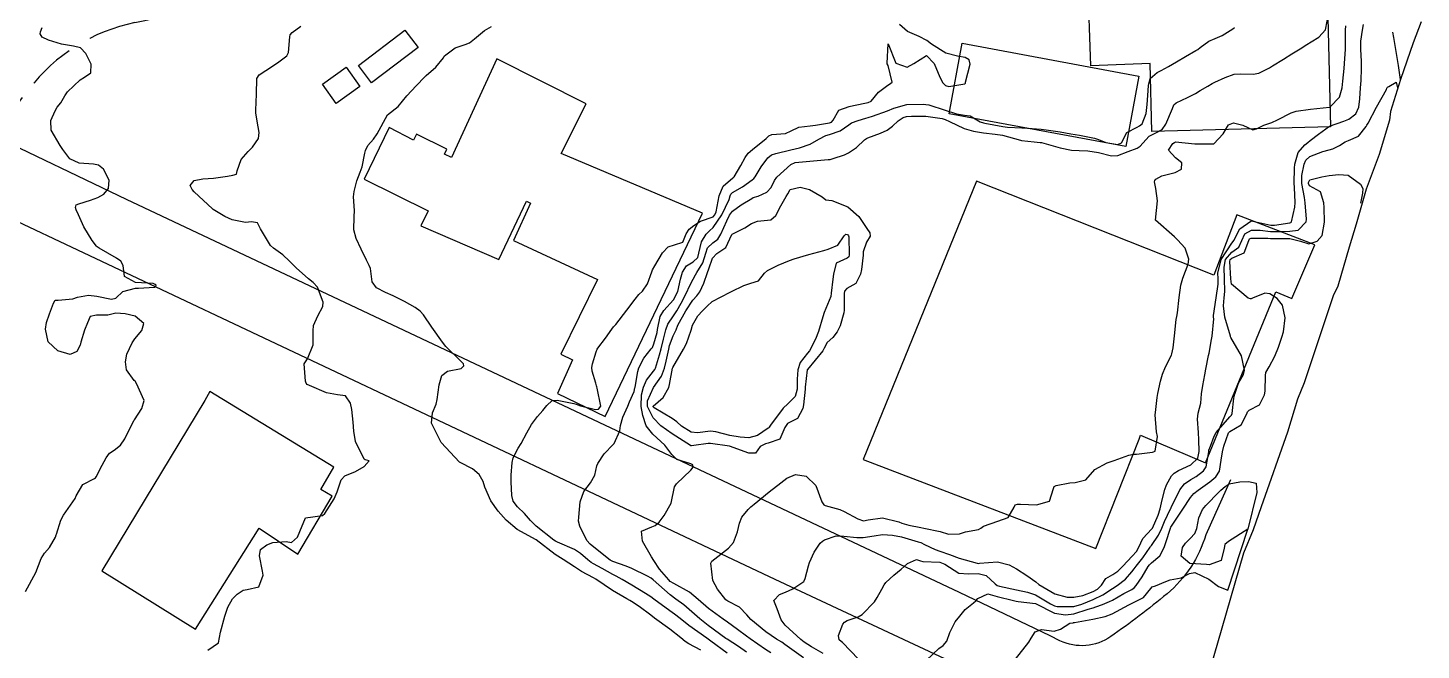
# Model space of a CAD drawing. Header units: metres. Extents: x 298520 to 308411, y 7433745 to 7450750.
# Drawn here: x 300937 to 301081.9, y 7447036.2 to 7447100.9 of the extents above; entities that cross this region are included whole.
import ezdxf

# ---------------------------------------------------------------- set-up
doc = ezdxf.new("R2010")
doc.units = ezdxf.units.M
doc.header["$LTSCALE"] = 10
doc.linetypes.add('DASHED', pattern=[0.75, 0.5, -0.25])
for name, color, linetype in [('Area', 45, 'Continuous'), ('Curvas de Nivel 1m', 11, 'Continuous'), ('Curvas de Nivel 5m', 15, 'Continuous'), ('Edificações', 30, 'Continuous'), ('Vias Primárias', 230, 'Continuous'), ('Vias Secundárias', 230, 'DASHED')]:
    doc.layers.add(name, color=color, linetype=linetype)

msp = doc.modelspace()

# ---------------------------------------------------------------- linework, layer by layer
at = {"layer": 'Area'}
msp.add_polyline3d([(301081.91, 7447101.52, 678.26), (301081.07, 7447099.33, 678.85), (301079.78, 7447095.52, 678.28), (301078.73, 7447092.22, 686.55), (301078.63, 7447091.32, 684.07), (301077.56, 7447087.72, 688.32), (301076.19, 7447084.12, 688.13), (301075.16, 7447080.49, 680.2), (301074.43, 7447078.12, 681.3), (301073.25, 7447074.05, 682.84), (301072.75, 7447073.05, 682.78), (301069.75, 7447063.99, 680.22), (301069.05, 7447062.3, 680.23), (301068.02, 7447058.89, 680.37), (301065.29, 7447051.11, 681.41), (301064.44, 7447048.73, 681.95), (301063.45, 7447046.29, 682.32), (301060.74, 7447036.94, 681.84), (301059.34, 7447032.17, 682.4)], dxfattribs=at)
at = {"layer": 'Curvas de Nivel 1m', "flags": 128}
for points, elevation in [([(301014.28, 7447035.93), (301013.73, 7447036.3), (301012.11, 7447037.41), (301011.75, 7447037.68), (301010.81, 7447038.37), (301009.77, 7447039.13), (301009.32, 7447039.44), (301007.78, 7447040.54), (301006.73, 7447041.47), (301005.8, 7447042.24), (301004.19, 7447043.13), (301003.82, 7447043.35), (301003.65, 7447043.51), (301002.7, 7447044.65), (301002.09, 7447045.53), (301001.85, 7447045.92), (301000.93, 7447047.54), (301000.83, 7447048.59), (301001.89, 7447049.05), (301002.23, 7447049.18), (301002.66, 7447049.52), (301003.19, 7447050.22), (301003.91, 7447051.51), (301004.26, 7447053.18), (301004.45, 7447053.5), (301005.96, 7447054.93), (301006.21, 7447055.23), (301006.16, 7447055.48), (301005.96, 7447055.57), (301004.5, 7447056.04), (301003.97, 7447056.54), (301003.24, 7447057.52), (301002, 7447058.65), (301001.31, 7447059.54), (301000.96, 7447060.6), (301000.78, 7447061.54), (301000.82, 7447062.77), (301001.04, 7447063.54), (301001.34, 7447064.27), (301002.08, 7447065.21), (301002.22, 7447065.39), (301002.28, 7447065.53), (301002.7, 7447066.92), (301002.85, 7447067.52), (301003.11, 7447068.53), (301003.36, 7447069.52), (301003.57, 7447070.09), (301004.15, 7447070.97), (301004.5, 7447071.5), (301004.96, 7447072.29), (301005.56, 7447073.49), (301005.74, 7447073.92), (301006.19, 7447074.79), (301006.44, 7447075.24), (301006.59, 7447075.48), (301007.2, 7447076.49), (301007.51, 7447077.47), (301007.68, 7447078.02), (301008.24, 7447078.57), (301008.76, 7447078.94), (301009.06, 7447079.45), (301009.68, 7447080.85), (301009.99, 7447081.43), (301010.28, 7447081.84), (301011.18, 7447082.52), (301012.29, 7447083.17), (301012.45, 7447083.25), (301012.96, 7447083.4), (301013.87, 7447083.82), (301014.31, 7447084.31), (301014.67, 7447085.04), (301014.9, 7447085.38), (301016.34, 7447086.68), (301016.81, 7447086.89), (301018.34, 7447087.03), (301020.25, 7447087.22), (301020.34, 7447087.21), (301020.43, 7447087.22), (301020.74, 7447087.31), (301021.93, 7447087.71), (301022.35, 7447087.9), (301023.17, 7447088.47), (301024, 7447089.27), (301024.22, 7447089.41), (301024.37, 7447089.46), (301025.69, 7447089.94), (301026.38, 7447090.27), (301026.94, 7447090.68), (301027.51, 7447091.23), (301028.05, 7447091.57), (301028.4, 7447091.67), (301028.91, 7447091.72), (301030.4, 7447091.73), (301032.09, 7447091.48), (301032.4, 7447091.38), (301032.86, 7447091.17), (301034.38, 7447090.45), (301035.35, 7447090.17), (301036.38, 7447090), (301037.62, 7447089.86), (301038.37, 7447089.73), (301040.24, 7447089.21), (301040.36, 7447089.18), (301041.68, 7447089.06), (301042.3, 7447088.99), (301042.36, 7447088.98), (301042.44, 7447088.97), (301044.36, 7447088.43), (301045.54, 7447088.2), (301046.35, 7447088.15), (301047.24, 7447088.11), (301048.35, 7447087.94), (301049.71, 7447087.61), (301050.35, 7447087.62), (301051.45, 7447088.04), (301052.36, 7447088.39), (301052.7, 7447088.59), (301052.95, 7447088.92), (301053.64, 7447089.65), (301054.38, 7447090.03), (301054.96, 7447090.33), (301055.35, 7447090.9), (301056.06, 7447092.53), (301056.2, 7447092.88), (301056.42, 7447093.11), (301057.61, 7447093.67), (301058.43, 7447094.08), (301058.92, 7447094.37), (301059.71, 7447094.85), (301060.16, 7447095.12), (301060.44, 7447095.26), (301061.54, 7447095.73), (301062.45, 7447096.07), (301063.13, 7447096.13), (301064.45, 7447096.07), (301065.04, 7447096.2), (301066.15, 7447096.76), (301066.46, 7447096.95), (301067.58, 7447097.64), (301068.48, 7447098.19), (301068.81, 7447098.4), (301069.34, 7447098.73), (301070.04, 7447099.17), (301070.49, 7447099.45), (301071.27, 7447099.94), (301071.97, 7447100.7), (301072.32, 7447102.48)], 676), ([(300936.76, 7447042.31), (300937.82, 7447044.29), (300938.38, 7447045.74), (300938.74, 7447046.28), (300939.23, 7447046.9), (300939.87, 7447047.97), (300939.95, 7447048.19), (300939.98, 7447048.27), (300940.43, 7447049.72), (300940.7, 7447050.26), (300941.91, 7447051.98), (300942.03, 7447052.24), (300942.73, 7447053.44), (300943.94, 7447054.07), (300944.04, 7447054.12), (300944.1, 7447054.22), (300944.71, 7447055.46), (300945.13, 7447056.21), (300945.49, 7447056.69), (300945.97, 7447057.01), (300946.64, 7447057.53), (300947.07, 7447058.18), (300948.01, 7447060.07), (300948.05, 7447060.13), (300948.07, 7447060.17), (300948.85, 7447061.34), (300949.09, 7447062.16), (300948.3, 7447063.93), (300948.14, 7447064.17), (300948.06, 7447064.26), (300947.24, 7447065.35), (300947.14, 7447066.18), (300947.3, 7447066.98), (300947.84, 7447068.17), (300948.12, 7447068.59), (300948.85, 7447069.44), (300949.05, 7447070.16), (300948.14, 7447070.94), (300947.13, 7447071.17), (300946.14, 7447071.24), (300945.32, 7447071.03), (300944.14, 7447071.04), (300943.48, 7447070.89), (300943.19, 7447070.23), (300942.9, 7447069.46), (300942.52, 7447068.24), (300942.43, 7447067.91), (300942.1, 7447067.27), (300941.4, 7447066.94), (300940.1, 7447067.32), (300939.12, 7447068.28), (300938.83, 7447069.58), (300938.94, 7447070.28), (300939.25, 7447071.17), (300939.65, 7447072.28), (300939.85, 7447072.58), (300940.16, 7447072.6), (300941.66, 7447072.75), (300942.16, 7447072.89), (300943.3, 7447073.1), (300944.16, 7447073.02), (300945.68, 7447072.69), (300946.16, 7447072.8), (300946.86, 7447073.5), (300948.18, 7447073.84), (300948.49, 7447073.85), (300950.18, 7447073.93), (300950.29, 7447074.04), (300950.33, 7447074.15), (300950.25, 7447074.22), (300950.18, 7447074.25), (300950.03, 7447074.31), (300948.19, 7447074.44), (300947.06, 7447075.05), (300946.92, 7447076.19), (300946.68, 7447076.66), (300946.21, 7447076.96), (300944.42, 7447078.01), (300944.22, 7447078.14), (300944.12, 7447078.22), (300943.68, 7447078.78), (300942.83, 7447080.23), (300942.27, 7447081.45), (300942.02, 7447081.99), (300941.95, 7447082.24), (300942.03, 7447082.49), (300942.28, 7447082.6), (300943.52, 7447083), (300944.29, 7447083.27), (300944.89, 7447083.61), (300945.4, 7447084.21), (300945.46, 7447085.06), (300944.87, 7447086.21), (300944.33, 7447086.64), (300943.81, 7447086.74), (300942.33, 7447086.83), (300941.37, 7447087.29), (300940.64, 7447088.27), (300940.35, 7447088.68), (300939.42, 7447090.28), (300939.4, 7447091.26), (300939.83, 7447092.28), (300940.03, 7447092.64), (300940.41, 7447093.11), (300940.83, 7447093.85), (300941.11, 7447094.26), (300942.44, 7447095.49), (300942.89, 7447095.78), (300943.55, 7447096.23), (300943.57, 7447097.11), (300943.01, 7447098.23), (300942.47, 7447098.83), (300941.74, 7447098.98), (300940.48, 7447099.22), (300939.14, 7447099.63), (300938.49, 7447099.93), (300938.29, 7447100.29), (300938.31, 7447100.48), (300938.5, 7447100.95)], 671), ([(300955.72, 7447036.2), (300956.82, 7447036.99), (300957.03, 7447038.07), (300957.48, 7447039.76), (300957.59, 7447040.05), (300957.78, 7447040.68), (300958.28, 7447041.56), (300958.75, 7447042.04), (300959.38, 7447042.45), (300959.8, 7447042.52), (300961.02, 7447042.81), (300961.46, 7447044.01), (300961.41, 7447044.43), (300961.1, 7447046.02), (300961.19, 7447046.68), (300961.86, 7447047.16), (300962.47, 7447047.39), (300963.87, 7447047.5), (300964.43, 7447047.41), (300965.04, 7447047.97), (300965.3, 7447048.55), (300965.89, 7447049.96), (300967.63, 7447050.21), (300967.9, 7447050.42), (300968.84, 7447051.93), (300969.17, 7447052.68), (300969.58, 7447053.92), (300969.95, 7447054.34), (300971.07, 7447054.78), (300971.96, 7447055.29), (300972.49, 7447055.88), (300972.07, 7447055.99), (300971.96, 7447056.06), (300971.09, 7447057.9), (300970.91, 7447058.99), (300970.83, 7447059.9), (300970.7, 7447061.23), (300970.55, 7447061.9), (300970.04, 7447062.66), (300969.19, 7447062.77), (300968.05, 7447062.95), (300966.3, 7447063.71), (300966.06, 7447063.83), (300965.94, 7447063.96), (300965.87, 7447064.16), (300965.75, 7447065.96), (300965.86, 7447066.18), (300966.09, 7447066.49), (300966.67, 7447067.95), (300966.67, 7447069.41), (300966.72, 7447069.95), (300967.17, 7447070.98), (300967.67, 7447071.94), (300967.7, 7447072.4), (300967.12, 7447073.95), (300966.66, 7447074.43), (300966.19, 7447074.82), (300964.91, 7447075.97), (300964.21, 7447076.65), (300963.51, 7447077.29), (300962.53, 7447078.01), (300962.23, 7447078.28), (300961.19, 7447080.02), (300960.88, 7447080.64), (300960.26, 7447080.74), (300959.62, 7447080.68), (300958.26, 7447080.94), (300957.5, 7447081.29), (300956.27, 7447082.02), (300956.2, 7447082.08), (300954.3, 7447083.86), (300954.1, 7447084.1), (300953.89, 7447084.52), (300954.31, 7447085.04), (300955.21, 7447085.2), (300956.31, 7447085.26), (300957.76, 7447085.5), (300958.32, 7447085.57), (300958.68, 7447085.68), (300958.78, 7447086.05), (300959.18, 7447087.2), (300959.92, 7447088.03), (300960.13, 7447088.24), (300960.35, 7447088.48), (300960.99, 7447089.4), (300961.06, 7447090.02), (300960.96, 7447090.6), (300960.72, 7447092.03), (300960.71, 7447092.34), (300960.76, 7447094.02), (300960.82, 7447095.64), (300961.05, 7447096.02), (300962.45, 7447096.91), (300963.1, 7447097.35), (300963.94, 7447097.99), (300964.12, 7447098.33), (300964.24, 7447099.98), (300964.29, 7447100.19), (300964.5, 7447100.41), (300965.4, 7447101.08)], 672), ([(301006.99, 7447036.2), (301005.74, 7447036.89), (301005.36, 7447037.11), (301004.91, 7447037.49), (301003.76, 7447038.4), (301002.19, 7447039.53), (301001.78, 7447039.84), (301000.58, 7447040.75), (300999.79, 7447041.28), (300999.62, 7447041.38), (300999.31, 7447041.56), (300997.81, 7447042.41), (300996.07, 7447043.6), (300995.82, 7447043.74), (300994.59, 7447044.38), (300993.84, 7447044.89), (300992.67, 7447045.64), (300991.85, 7447046.16), (300989.86, 7447047.67), (300987.88, 7447048.76), (300986.73, 7447049.71), (300985.9, 7447050.65), (300985.14, 7447051.73), (300984.53, 7447053.14), (300984.34, 7447053.74), (300983.95, 7447054.46), (300983.26, 7447055.06), (300981.96, 7447055.72), (300981.89, 7447055.77), (300979.98, 7447057.79), (300978.98, 7447059.81), (300979.1, 7447060.88), (300979.47, 7447061.8), (300979.56, 7447062.28), (300979.77, 7447063.79), (300980.07, 7447064.75), (300980.64, 7447065.22), (300982.08, 7447065.49), (300982.33, 7447065.77), (300982.29, 7447065.97), (300982.09, 7447066.2), (300980.48, 7447067.79), (300980.11, 7447068.22), (300979.01, 7447069.8), (300978.15, 7447071.08), (300977.79, 7447071.46), (300977.27, 7447071.82), (300976.16, 7447072.45), (300974.99, 7447073.03), (300974.18, 7447073.39), (300973.26, 7447073.87), (300972.8, 7447074.49), (300972.62, 7447075.88), (300972.51, 7447076.19), (300972.21, 7447076.75), (300971.68, 7447077.9), (300971.15, 7447078.99), (300970.89, 7447079.9), (300970.93, 7447081.24), (300970.96, 7447081.9), (300970.88, 7447083.32), (300970.92, 7447083.9), (300971.2, 7447085.01), (300971.55, 7447085.9), (300971.76, 7447086.46), (300972.04, 7447087.89), (300972.1, 7447088.14), (300972.35, 7447088.67), (300972.93, 7447089.32), (300973.33, 7447089.88), (300974.39, 7447091.86), (300975.52, 7447092.73), (300976.41, 7447093.84), (300977.4, 7447094.86), (300978.3, 7447095.81), (300978.44, 7447095.94), (300979.43, 7447096.82), (300980.21, 7447097.79), (300980.31, 7447097.94), (300980.47, 7447098.1), (300981.45, 7447098.81), (300982.48, 7447099.18), (300982.92, 7447099.33), (300983.46, 7447099.76), (300984.5, 7447100.61), (300985.21, 7447101.03)], 673), ([(301009.73, 7447035.89), (301008.04, 7447037.15), (301007.74, 7447037.37), (301007.63, 7447037.46), (301005.76, 7447038.79), (301004.85, 7447039.49), (301004.25, 7447039.97), (301003.78, 7447040.32), (301002.12, 7447041.53), (301001.8, 7447041.75), (301001.24, 7447042.1), (300999.81, 7447042.97), (300998.82, 7447043.57), (300998.17, 7447043.92), (300997.83, 7447044.09), (300996.74, 7447044.69), (300995.84, 7447045.18), (300995.58, 7447045.34), (300995.24, 7447045.61), (300994.49, 7447046.26), (300993.85, 7447046.67), (300992.08, 7447047.43), (300991.86, 7447047.53), (300991.7, 7447047.65), (300989.88, 7447049.1), (300989.26, 7447049.68), (300988.65, 7447050.43), (300987.91, 7447051.11), (300987.46, 7447051.7), (300987.33, 7447052.3), (300987.25, 7447053.71), (300987.25, 7447054.41), (300987.37, 7447055.71), (300987.47, 7447056.2), (300987.98, 7447057.21), (300988.31, 7447057.7), (300988.89, 7447058.8), (300989.38, 7447059.68), (300990.02, 7447060.5), (300990.56, 7447061.14), (300990.96, 7447061.66), (300991.54, 7447062.16), (300992.04, 7447062.21), (300993.8, 7447061.86), (300994.04, 7447061.78), (300994.49, 7447061.62), (300996.03, 7447061.23), (300996.35, 7447061.28), (300996.6, 7447061.59), (300996.21, 7447063.45), (300996.17, 7447063.6), (300996.15, 7447063.68), (300996.07, 7447063.96), (300995.69, 7447065.21), (300995.67, 7447065.6), (300995.73, 7447065.96), (300996.1, 7447067.22), (300996.21, 7447067.5), (300996.27, 7447067.6), (300997.06, 7447068.65), (300997.74, 7447069.58), (300997.91, 7447069.81), (300998.14, 7447070.08), (300999.31, 7447071.56), (301000.16, 7447072.71), (301000.55, 7447073.17), (301000.91, 7447073.54), (301001.43, 7447074.29), (301001.89, 7447075.53), (301001.98, 7447075.76), (301002.21, 7447076.17), (301003.02, 7447077.52), (301003.6, 7447078.14), (301004.24, 7447078.33), (301005.11, 7447078.62), (301005.48, 7447079.49), (301005.79, 7447079.96), (301006.26, 7447080.34), (301006.95, 7447080.79), (301008.27, 7447081.27), (301008.46, 7447081.46), (301008.59, 7447081.77), (301008.9, 7447083.45), (301009.3, 7447084.45), (301010.32, 7447085.32), (301010.39, 7447085.36), (301010.45, 7447085.43), (301011.17, 7447086.59), (301011.6, 7447087.42), (301011.9, 7447087.87), (301012.35, 7447088.24), (301013.78, 7447089.39), (301014.07, 7447089.69), (301014.37, 7447089.82), (301015.81, 7447089.93), (301016.38, 7447090.19), (301017.17, 7447090.56), (301018.38, 7447090.72), (301018.91, 7447090.8), (301020.39, 7447091.04), (301020.59, 7447091.1), (301020.76, 7447091.31), (301021.35, 7447092.36), (301022.41, 7447092.74), (301022.88, 7447092.82), (301024.41, 7447093.13), (301024.72, 7447093.27), (301025.47, 7447094.21), (301026.44, 7447094.95), (301026.63, 7447095.05), (301026.88, 7447095.24), (301026.46, 7447097), (301026.39, 7447097.17), (301026.38, 7447097.24), (301026.48, 7447099.24), (301027.29, 7447097.23), (301028.46, 7447096.82), (301029.15, 7447097.21), (301030.47, 7447098.01), (301031.26, 7447097.18), (301031.85, 7447095.77), (301032.16, 7447095.17), (301032.44, 7447094.9), (301032.8, 7447094.81), (301034.44, 7447095.08), (301034.48, 7447095.11), (301034.51, 7447095.15), (301034.53, 7447095.24), (301035.01, 7447097.14), (301034.89, 7447097.57), (301034.47, 7447097.82), (301033.69, 7447097.94), (301032.47, 7447098.28), (301030.98, 7447099.19), (301030.49, 7447099.58), (301029.7, 7447099.99), (301028.5, 7447100.53), (301027.66, 7447101.23)], 674), ([(301017.66, 7447035.41), (301015.74, 7447036.81), (301015.41, 7447037.03), (301014.88, 7447037.37), (301013.75, 7447038.13), (301012.19, 7447039.41), (301011.78, 7447039.88), (301011.03, 7447040.67), (301009.79, 7447041.32), (301009.6, 7447041.44), (301008.71, 7447042.56), (301008.24, 7447043.46), (301008.04, 7447045.26), (301008.13, 7447045.46), (301009.86, 7447046.82), (301010.38, 7447047.42), (301010.79, 7447048.51), (301011.01, 7447049.42), (301011.27, 7447050.05), (301011.91, 7447050.85), (301012.2, 7447051.12), (301012.55, 7447051.4), (301013.31, 7447052.01), (301013.93, 7447052.55), (301014.4, 7447052.92), (301015, 7447053.37), (301015.95, 7447054.09), (301016.83, 7447054.47), (301017.95, 7447054.29), (301018.94, 7447053.33), (301019.59, 7447051.65), (301019.77, 7447051.32), (301019.91, 7447051.25), (301021.44, 7447050.83), (301021.91, 7447050.63), (301023.33, 7447049.85), (301023.9, 7447049.65), (301024.41, 7447049.77), (301025.9, 7447049.98), (301027.57, 7447049.55), (301027.89, 7447049.41), (301028.63, 7447049.21), (301029.89, 7447048.95), (301030.19, 7447048.9), (301031.88, 7447048.54), (301032.76, 7447048.28), (301033.88, 7447048.3), (301034.51, 7447048.51), (301035.89, 7447048.76), (301036.11, 7447048.9), (301036.41, 7447049.12), (301037.9, 7447049.64), (301038.97, 7447050.02), (301039.57, 7447051.08), (301039.68, 7447051.31), (301039.92, 7447051.4), (301040.24, 7447051.4), (301041.92, 7447051.31), (301043.25, 7447051.71), (301043.69, 7447053.03), (301043.74, 7447053.23), (301043.94, 7447053.33), (301045.36, 7447053.6), (301045.94, 7447053.64), (301047.03, 7447053.91), (301047.96, 7447054.98), (301049.25, 7447055.68), (301049.97, 7447055.93), (301051.51, 7447056.47), (301051.98, 7447056.58), (301052.32, 7447056.59), (301053.98, 7447056.79), (301054.07, 7447056.82), (301054.25, 7447056.91), (301054.49, 7447058.43), (301054.39, 7447058.91), (301054.26, 7447060.68), (301054.28, 7447060.91), (301054.47, 7447062.49), (301054.53, 7447062.91), (301054.81, 7447064.17), (301055.02, 7447064.9), (301055.31, 7447065.68), (301055.94, 7447066.89), (301055.99, 7447067), (301056.11, 7447067.65), (301056.25, 7447068.89), (301056.43, 7447070.6), (301056.49, 7447070.88), (301056.57, 7447071.29), (301056.76, 7447072.88), (301056.93, 7447074.14), (301057.14, 7447074.88), (301057.68, 7447076.33), (301057.76, 7447076.87), (301057.38, 7447078.01), (301056.58, 7447078.88), (301056.25, 7447079.16), (301054.27, 7447080.91), (301054.49, 7447082.91), (301054.31, 7447084.19), (301054.17, 7447084.91), (301054.21, 7447085.02), (301054.33, 7447085.17), (301054.95, 7447085.52), (301056.33, 7447085.88), (301056.99, 7447086.22), (301057.01, 7447086.87), (301056.35, 7447087.38), (301055.64, 7447088.17), (301056.1, 7447088.88), (301056.25, 7447088.99), (301056.37, 7447089.04), (301058.36, 7447088.86), (301060.36, 7447088.84), (301061.33, 7447089.88), (301061.86, 7447090.82), (301062.39, 7447091.01), (301063.36, 7447090.8), (301064.39, 7447090.3), (301064.79, 7447090.39), (301065.54, 7447090.78), (301066.18, 7447090.98), (301066.4, 7447091.06), (301066.97, 7447091.33), (301068.41, 7447092.06), (301068.92, 7447092.23), (301070.41, 7447092.43), (301072.38, 7447092.66), (301072.41, 7447092.67), (301072.43, 7447092.67), (301072.46, 7447092.69), (301073.41, 7447093.69), (301073.69, 7447094.68), (301073.77, 7447095.35), (301073.9, 7447096.68), (301073.94, 7447097.21), (301074.04, 7447098.67), (301074.06, 7447099.11), (301074.06, 7447100.67), (301074.09, 7447101.1)], 677), ([(301019.73, 7447035.88), (301018.49, 7447036.57), (301017.74, 7447037.05), (301017.38, 7447037.34), (301015.76, 7447038.81), (301015.34, 7447039.37), (301014.94, 7447040.52), (301014.57, 7447041.38), (301015.16, 7447042.01), (301015.81, 7447042.25), (301016.57, 7447042.6), (301017.69, 7447043.34), (301017.75, 7447043.41), (301017.83, 7447043.66), (301018.19, 7447044.98), (301018.31, 7447045.34), (301018.78, 7447046.41), (301019.41, 7447047.32), (301019.65, 7447047.54), (301019.87, 7447047.67), (301021.08, 7447048.1), (301021.87, 7447048.06), (301023.22, 7447047.92), (301023.87, 7447047.93), (301025.02, 7447048.11), (301025.88, 7447048.23), (301026.93, 7447048.18), (301027.87, 7447047.98), (301029.59, 7447047.48), (301029.87, 7447047.39), (301030.27, 7447047.19), (301031.35, 7447046.67), (301031.86, 7447046.5), (301032.86, 7447046.15), (301033.85, 7447045.79), (301035.72, 7447045.26), (301035.84, 7447045.24), (301035.98, 7447045.27), (301037.85, 7447045.41), (301039.08, 7447045.09), (301039.84, 7447044.66), (301040.9, 7447043.99), (301041.82, 7447043.32), (301042.16, 7447043.05), (301043.8, 7447042.06), (301045.1, 7447041.72), (301045.8, 7447041.71), (301046.72, 7447041.91), (301047.81, 7447042.32), (301048.24, 7447042.54), (301048.66, 7447042.97), (301049.12, 7447043.67), (301049.83, 7447044.09), (301050.37, 7447044.41), (301050.89, 7447044.94), (301051.85, 7447045.97), (301052.3, 7447046.48), (301052.54, 7447046.92), (301052.97, 7447047.83), (301053.89, 7447048.81), (301053.94, 7447048.86), (301053.96, 7447048.91), (301054.55, 7447050.26), (301054.76, 7447050.9), (301054.98, 7447051.84), (301055.26, 7447052.9), (301055.43, 7447053.4), (301055.95, 7447054.32), (301056.23, 7447054.62), (301056.66, 7447054.88), (301057.97, 7447055.49), (301058.67, 7447056.16), (301058.81, 7447056.85), (301058.79, 7447058.07), (301058.77, 7447058.85), (301058.66, 7447060.22), (301058.72, 7447060.85), (301058.99, 7447061.9), (301059.07, 7447062.85), (301059.19, 7447063.73), (301059.41, 7447064.85), (301059.52, 7447065.41), (301059.8, 7447066.84), (301059.85, 7447067.1), (301060.12, 7447068.52), (301060.17, 7447068.84), (301060.34, 7447070.65), (301060.32, 7447070.84), (301060.31, 7447070.99), (301060.6, 7447072.83), (301060.79, 7447074.24), (301060.79, 7447074.83), (301060.78, 7447075.4), (301061.11, 7447076.83), (301062.24, 7447078.53), (301062.37, 7447078.68), (301062.44, 7447078.81), (301063.06, 7447080), (301064.19, 7447080.79), (301064.24, 7447080.82), (301064.27, 7447080.83), (301064.41, 7447080.79), (301066.27, 7447080.4), (301066.65, 7447080.39), (301068.27, 7447080.63), (301068.36, 7447080.65), (301068.43, 7447080.74), (301068.78, 7447082.25), (301068.8, 7447082.73), (301068.73, 7447084.31), (301068.71, 7447084.74), (301068.75, 7447086.32), (301068.79, 7447086.74), (301069.12, 7447087.96), (301069.8, 7447088.73), (301070.12, 7447088.97), (301070.37, 7447089.2), (301071.23, 7447089.86), (301072.39, 7447090.69), (301073.87, 7447091.21), (301074.4, 7447091.42), (301075.11, 7447091.96), (301075.44, 7447092.66), (301075.55, 7447093.53), (301075.62, 7447094.66), (301075.67, 7447095.43), (301075.71, 7447096.66), (301075.7, 7447097.43), (301075.64, 7447098.66), (301075.65, 7447099.5), (301075.82, 7447100.66), (301075.92, 7447101.25)], 678), ([(301023.39, 7447035.27), (301021.74, 7447037), (301021.58, 7447037.13), (301021.38, 7447037.3), (301021.3, 7447037.75), (301021.77, 7447038.93), (301021.92, 7447039.14), (301022.2, 7447039.29), (301023.37, 7447039.68), (301023.78, 7447039.93), (301025.05, 7447041.25), (301025.35, 7447041.69), (301025.81, 7447042.57), (301026.06, 7447043), (301026.25, 7447043.24), (301027.05, 7447044.01), (301027.84, 7447044.64), (301028.15, 7447044.91), (301028.49, 7447045.21), (301029.42, 7447045.63), (301029.85, 7447045.49), (301030.09, 7447045.44), (301031.84, 7447045.36), (301032.38, 7447045.16), (301033.83, 7447044.21), (301034.83, 7447044.15), (301035.83, 7447044.17), (301036.68, 7447043.96), (301037.59, 7447043.1), (301037.82, 7447042.93), (301038.07, 7447042.85), (301039.81, 7447042.48), (301040.98, 7447042.24), (301041.8, 7447041.96), (301043.37, 7447041.03), (301043.79, 7447040.82), (301044.05, 7447040.77), (301045.79, 7447040.77), (301046.62, 7447041), (301047.8, 7447041.49), (301048.82, 7447041.95), (301049.81, 7447042.61), (301050.28, 7447042.95), (301051.15, 7447043.61), (301051.83, 7447044.34), (301052.08, 7447044.68), (301052.27, 7447044.93), (301052.96, 7447045.81), (301053.73, 7447046.91), (301053.78, 7447046.99), (301053.87, 7447047.11), (301054.61, 7447048.17), (301054.93, 7447048.9), (301055.21, 7447049.59), (301055.85, 7447050.89), (301055.87, 7447050.93), (301055.91, 7447051.04), (301056.83, 7447052.88), (301057.3, 7447053.51), (301057.95, 7447053.94), (301058.53, 7447054.28), (301059.29, 7447054.85), (301059.55, 7447055.26), (301059.82, 7447056.84), (301059.84, 7447056.99), (301059.99, 7447057.43), (301060.39, 7447058.45), (301060.61, 7447058.83), (301062.03, 7447060.46), (301062.2, 7447060.64), (301062.27, 7447060.81), (301062.44, 7447062.42), (301062.53, 7447062.81), (301062.93, 7447063.95), (301063.39, 7447064.8), (301063.55, 7447065.33), (301063.24, 7447066.8), (301062.12, 7447068.73), (301062.09, 7447068.78), (301062.09, 7447068.81), (301062.07, 7447068.86), (301061.48, 7447070.82), (301061.35, 7447072.01), (301061.43, 7447072.82), (301061.49, 7447073.51), (301061.46, 7447074.82), (301061.41, 7447076.01), (301061.58, 7447076.82), (301062.23, 7447077.58), (301062.94, 7447078.09), (301063.25, 7447078.8), (301063.57, 7447079.48), (301064.26, 7447079.86), (301065.16, 7447079.88), (301066.26, 7447079.74), (301067.29, 7447079.72), (301068.26, 7447079.75), (301069.11, 7447079.88), (301069.94, 7447080.72), (301069.99, 7447081.01), (301069.86, 7447082.72), (301069.78, 7447083.25), (301069.51, 7447084.73), (301069.51, 7447085.55), (301069.74, 7447086.73), (301069.91, 7447087.16), (301070.35, 7447087.51), (301071.69, 7447088.04), (301072.36, 7447088.22), (301072.73, 7447088.32), (301073.41, 7447088.68), (301074.01, 7447089.04), (301074.37, 7447089.18), (301075.39, 7447089.65), (301076.19, 7447090.65), (301076.27, 7447090.78), (301076.4, 7447090.99), (301077.28, 7447092.64), (301078.3, 7447094.49), (301078.35, 7447094.62), (301078.37, 7447094.68), (301078.43, 7447094.73), (301078.54, 7447094.82), (301079.33, 7447095.26), (301079.45, 7447094.65)], 679), ([(301039.73, 7447035.29), (301041.1, 7447037.06), (301041.35, 7447037.46), (301041.76, 7447038.13), (301042.43, 7447038.37), (301043.76, 7447038.2), (301044.4, 7447038.39), (301045.37, 7447039.01), (301045.71, 7447039.07), (301045.77, 7447039.09), (301045.87, 7447039.1), (301047.78, 7447039.44), (301049.04, 7447039.7), (301049.78, 7447040), (301051.5, 7447040.93), (301051.79, 7447041.06), (301053.04, 7447041.68), (301053.81, 7447042.63), (301053.93, 7447042.79), (301054.28, 7447042.91), (301055.36, 7447043.35), (301055.82, 7447043.51), (301056.96, 7447043.74), (301057.83, 7447044.2), (301058.39, 7447044.3), (301059.82, 7447043.59), (301060.83, 7447042.83), (301061.81, 7447042.45), (301063.89, 7447048.79), (301061.87, 7447047.51), (301061.49, 7447047.2), (301061.41, 7447046.82), (301061.12, 7447045.55), (301059.85, 7447045.1), (301059.58, 7447045.11), (301057.85, 7447045.22), (301056.95, 7447045.97), (301057.08, 7447046.87), (301057.39, 7447047.35), (301057.88, 7447047.81), (301058.39, 7447048.35), (301058.57, 7447048.85), (301058.78, 7447049.97), (301059.17, 7447050.85), (301059.51, 7447051.25), (301059.92, 7447051.66), (301060.49, 7447052.27), (301061.08, 7447052.83), (301061.53, 7447053.23), (301061.94, 7447053.49), (301063.05, 7447053.7), (301063.95, 7447053.74), (301064.75, 7447053.58), (301064.84, 7447052.59), (301063.89, 7447048.79)], 681)]:
    msp.add_lwpolyline(points, dxfattribs=dict(at, elevation=elevation))
for points, elevation in [([(301018.3, 7447084.1), (301019.61, 7447083.32), (301019.99, 7447083.01), (301020.29, 7447082.98), (301020.63, 7447082.97), (301022.28, 7447082.31), (301023.42, 7447081.28), (301024.26, 7447080.03), (301024.58, 7447079.59), (301024.59, 7447079.26), (301024.24, 7447078.62), (301023.89, 7447077.61), (301023.86, 7447077.27), (301023.72, 7447075.77), (301023.61, 7447075.28), (301023.13, 7447074.33), (301022.18, 7447073.79), (301021.94, 7447073.53), (301021.89, 7447073.29), (301021.89, 7447071.56), (301021.87, 7447071.29), (301021.5, 7447069.94), (301021.18, 7447069.3), (301020.72, 7447068.71), (301020.12, 7447068.19), (301019.83, 7447067.6), (301019.67, 7447067.32), (301018.08, 7447065.4), (301018.06, 7447065.36), (301018.05, 7447065.34), (301017.84, 7447063.56), (301017.83, 7447063.34), (301017.67, 7447061.71), (301017.59, 7447061.34), (301017.06, 7447060.31), (301016.02, 7447059.79), (301015.73, 7447059.36), (301015.21, 7447058.16), (301013.99, 7447057.72), (301013.72, 7447057.66), (301013.18, 7447057.4), (301012.68, 7447056.7), (301011.98, 7447056.7), (301009.98, 7447057.43), (301007.99, 7447057.71), (301007.74, 7447057.71), (301006.27, 7447057.48), (301006.03, 7447057.44), (301005.98, 7447057.44), (301005.96, 7447057.45), (301005.92, 7447057.48), (301004, 7447058.69), (301002.83, 7447059.52), (301002.02, 7447060.36), (301001.44, 7447061.54), (301001.44, 7447062.13), (301002.06, 7447063.53), (301002.9, 7447064.69), (301003.2, 7447065.52), (301003.37, 7447066.24), (301003.66, 7447067.51), (301003.75, 7447067.87), (301004.12, 7447068.87), (301004.34, 7447069.3), (301004.42, 7447069.51), (301004.61, 7447069.98), (301005.43, 7447071.49), (301006.16, 7447072.58), (301006.59, 7447073.06), (301006.9, 7447073.47), (301007.3, 7447074.35), (301007.69, 7447075.47), (301007.82, 7447075.86), (301008.22, 7447076.97), (301008.65, 7447077.45), (301009.59, 7447078.08), (301010.23, 7447079.43), (301010.25, 7447079.46), (301011.57, 7447080.1), (301012.26, 7447080.58), (301012.88, 7447080.79), (301014.27, 7447080.95), (301014.8, 7447081.38), (301015.31, 7447082.4), (301015.88, 7447083.37), (301016.03, 7447083.64), (301016.3, 7447084.08), (301017.31, 7447084.35)], 677), ([(301022.25, 7447079.43), (301022.36, 7447079.29), (301022.38, 7447079.16), (301022.43, 7447077.29), (301022.4, 7447077.11), (301022.22, 7447076.95), (301021.06, 7447076.45), (301020.79, 7447075.3), (301020.72, 7447074.78), (301020.56, 7447073.31), (301020.5, 7447072.97), (301020.16, 7447072.15), (301019.81, 7447071.32), (301019.68, 7447070.85), (301019.22, 7447069.32), (301018.92, 7447068.53), (301018.3, 7447067.34), (301018.1, 7447067.1), (301017.31, 7447066.13), (301017.09, 7447065.35), (301017.02, 7447064.4), (301017, 7447063.35), (301016.81, 7447062.58), (301016.04, 7447061.82), (301015.56, 7447061.37), (301014.23, 7447059.61), (301014.11, 7447059.39), (301014.07, 7447059.33), (301014.01, 7447059.28), (301012.88, 7447058.52), (301012, 7447058.29), (301011.08, 7447058.34), (301010, 7447058.54), (301008.54, 7447058.92), (301008.01, 7447058.99), (301006.66, 7447058.82), (301006, 7447058.89), (301004.97, 7447059.5), (301004.48, 7447059.96), (301004.02, 7447060.3), (301002.15, 7447061.41), (301002.03, 7447061.5), (301002.02, 7447061.53), (301002.02, 7447061.55), (301002.03, 7447061.58), (301003.09, 7447062.47), (301003.66, 7447063.51), (301003.75, 7447063.83), (301004.06, 7447065.51), (301004.06, 7447065.53), (301004.08, 7447065.6), (301005.19, 7447067.49), (301005.5, 7447068.1), (301005.97, 7447069.48), (301006.14, 7447069.99), (301006.67, 7447070.95), (301007.15, 7447071.47), (301007.66, 7447071.96), (301008.16, 7447072.44), (301010.03, 7447073.43), (301010.13, 7447073.47), (301010.17, 7447073.5), (301011.48, 7447074.12), (301012.19, 7447074.35), (301012.98, 7447074.62), (301013.61, 7447075.4), (301013.93, 7447075.67), (301014.21, 7447075.81), (301015.05, 7447076.22), (301016.22, 7447076.72), (301016.69, 7447076.88), (301018.22, 7447077.34), (301019.78, 7447077.77), (301020.23, 7447077.88), (301021.23, 7447078.31), (301021.91, 7447079.29), (301022.09, 7447079.45)], 678)]:
    msp.add_lwpolyline(points, close=True, dxfattribs=dict(at, elevation=elevation))
at = {"layer": 'Curvas de Nivel 5m', "flags": 128}
for points, elevation in [([(301011.73, 7447035.99), (301010.9, 7447036.59), (301009.74, 7447037.35), (301009.61, 7447037.44), (301007.76, 7447038.79), (301006.9, 7447039.47), (301005.78, 7447040.44), (301005.21, 7447040.91), (301004.4, 7447041.5), (301003.8, 7447041.96), (301002.03, 7447043.53), (301001.82, 7447043.7), (301001.46, 7447043.9), (300999.83, 7447044.69), (300999.23, 7447044.96), (300997.84, 7447045.43), (300997.55, 7447045.58), (300995.86, 7447046.92), (300995.48, 7447047.23), (300995.13, 7447047.61), (300994.39, 7447049.12), (300994.28, 7447049.62), (300994.3, 7447050.03), (300994.44, 7447051.62), (300994.82, 7447052.72), (300995.5, 7447053.61), (300995.95, 7447054.39), (300996.19, 7447055.37), (300996.28, 7447055.6), (300996.93, 7447056.63), (300997.86, 7447057.58), (300997.92, 7447057.64), (300997.98, 7447057.71), (300998.57, 7447059.01), (300998.62, 7447059.57), (300998.89, 7447060.44), (300999.41, 7447061.56), (300999.59, 7447062.01), (301000.06, 7447063.11), (301000.14, 7447063.47), (301000.15, 7447063.55), (301000.45, 7447065.18), (301000.56, 7447065.55), (301001.05, 7447066.58), (301001.81, 7447067.53), (301001.95, 7447067.68), (301002.11, 7447068.05), (301002.44, 7447069.22), (301002.5, 7447069.53), (301002.78, 7447070.89), (301003.16, 7447071.52), (301004.16, 7447072.62), (301004.59, 7447073.5), (301004.89, 7447074.79), (301005.08, 7447075.49), (301005.51, 7447076.18), (301006.21, 7447076.57), (301006.67, 7447077.02), (301006.8, 7447077.47), (301007.05, 7447078.67), (301007.54, 7447079.47), (301007.91, 7447079.81), (301008.26, 7447080.14), (301009.16, 7447081.45), (301009.93, 7447083.07), (301010.03, 7447083.43), (301010.11, 7447083.62), (301010.3, 7447083.78), (301011.33, 7447084.39), (301012.32, 7447085.11), (301012.49, 7447085.24), (301012.63, 7447085.41), (301013.28, 7447086.46), (301013.95, 7447087.39), (301014.35, 7447087.69), (301014.8, 7447087.84), (301016.35, 7447088.22), (301017.27, 7447088.43), (301018.36, 7447088.82), (301019.27, 7447089.33), (301019.98, 7447089.71), (301020.37, 7447089.81), (301021.5, 7447090.18), (301022.39, 7447090.82), (301022.66, 7447091.02), (301023.36, 7447091.28), (301024.15, 7447091.52), (301024.4, 7447091.59), (301024.86, 7447091.73), (301026.4, 7447092.28), (301027.08, 7447092.56), (301028.41, 7447092.93), (301030.17, 7447092.95), (301030.41, 7447092.94), (301030.71, 7447092.89), (301032.4, 7447092.36), (301033.6, 7447091.96), (301034.4, 7447091.82), (301035, 7447091.74), (301036.05, 7447091.13), (301036.39, 7447091.01), (301036.53, 7447090.98), (301038.39, 7447090.66), (301038.9, 7447090.58), (301040.38, 7447090.49), (301040.98, 7447090.47), (301042.38, 7447090.36), (301043.16, 7447090.26), (301044.38, 7447090.08), (301045.49, 7447089.9), (301046.37, 7447089.73), (301047.93, 7447089.42), (301048.37, 7447089.3), (301049.11, 7447088.97), (301050.36, 7447088.77), (301050.74, 7447088.95), (301051.3, 7447090.02), (301052.39, 7447090.59), (301052.62, 7447090.7), (301052.88, 7447090.93), (301053.32, 7447092), (301053.43, 7447092.92), (301053.48, 7447093.86), (301053.54, 7447094.92), (301053.74, 7447095.62), (301054.45, 7447096.27), (301054.88, 7447096.48), (301055.65, 7447096.89), (301056.47, 7447097.37), (301057.42, 7447097.93), (301058.48, 7447098.55), (301058.68, 7447098.66), (301058.94, 7447098.86), (301059.83, 7447099.51), (301060.5, 7447099.79), (301061.22, 7447100.11), (301062.33, 7447100.81), (301062.51, 7447100.93)], 675), ([(301030.45, 7447035.19), (301031.74, 7447036.39), (301032.2, 7447036.71), (301032.58, 7447037.16), (301032.88, 7447038.04), (301033.43, 7447039.15), (301033.58, 7447039.34), (301033.78, 7447039.57), (301034.5, 7447040.43), (301035.37, 7447041.13), (301035.6, 7447041.33), (301035.8, 7447041.57), (301036.85, 7447042.08), (301037.8, 7447041.8), (301039.51, 7447041.37), (301039.8, 7447041.32), (301040, 7447041.28), (301041.79, 7447041.06), (301041.81, 7447041.05), (301043.78, 7447040.07), (301044.92, 7447039.88), (301045.78, 7447040), (301047.28, 7447040.48), (301047.79, 7447040.63), (301048.06, 7447040.71), (301048.77, 7447040.97), (301049.5, 7447041.26), (301049.8, 7447041.4), (301050.98, 7447042.12), (301051.81, 7447042.53), (301052.06, 7447042.68), (301052.28, 7447042.93), (301052.91, 7447043.84), (301053.53, 7447044.91), (301053.66, 7447045.1), (301053.85, 7447045.29), (301054.72, 7447046.03), (301055.19, 7447046.9), (301055.37, 7447047.39), (301055.84, 7447048.89), (301055.85, 7447048.93), (301055.89, 7447049), (301057.13, 7447050.87), (301057.93, 7447052.08), (301058.28, 7447052.51), (301058.71, 7447052.85), (301059.44, 7447053.35), (301059.95, 7447053.71), (301060.56, 7447054.23), (301060.95, 7447054.83), (301061.12, 7447055.97), (301061.24, 7447056.82), (301061.4, 7447057.41), (301061.88, 7447058.81), (301062.01, 7447058.94), (301063.2, 7447059.62), (301063.78, 7447060.79), (301063.84, 7447060.99), (301064.04, 7447061.17), (301065.09, 7447061.73), (301065.63, 7447062.77), (301065.68, 7447063.15), (301065.72, 7447064.77), (301065.77, 7447065.09), (301066.09, 7447065.68), (301066.69, 7447066.76), (301067.06, 7447067.7), (301067.43, 7447068.75), (301067.58, 7447069.3), (301067.76, 7447070.75), (301067.49, 7447072.07), (301066.93, 7447072.76), (301066.18, 7447073.24), (301065.65, 7447073.31), (301064.36, 7447072.79), (301064.23, 7447072.73), (301064.17, 7447072.73), (301063.93, 7447072.79), (301062.19, 7447074.24), (301062.12, 7447074.81), (301062.01, 7447076.6), (301062.05, 7447076.81), (301062.22, 7447076.96), (301063.52, 7447077.51), (301064, 7447078.79), (301064.07, 7447078.97), (301064.25, 7447079.05), (301065.98, 7447079.03), (301066.25, 7447079.02), (301067.98, 7447079.01), (301068.25, 7447079), (301069.38, 7447078.73), (301070.24, 7447078.46), (301071.1, 7447078.71), (301071.63, 7447079.32), (301071.85, 7447080.7), (301071.81, 7447082.22), (301071.79, 7447082.7), (301071.44, 7447083.84), (301070.31, 7447084.47), (301070.2, 7447084.72), (301070.2, 7447084.84), (301070.32, 7447085.09), (301071.6, 7447085.43), (301072.33, 7447085.55), (301073.36, 7447085.65), (301074.33, 7447085.59), (301075.61, 7447084.66), (301075.84, 7447084.19), (301075.82, 7447083.7), (301075.62, 7447082.66)], 680)]:
    msp.add_lwpolyline(points, dxfattribs=dict(at, elevation=elevation))
at = {"layer": 'Edificações'}
for points in [[(301047.57, 7447096.96), (301047.26, 7447105.85), (301053.64, 7447106.1), (301053.28, 7447111.57), (301056.31, 7447111.7), (301056.36, 7447110.64), (301062.43, 7447110.8), (301062.41, 7447111.9), (301071.95, 7447111.95), (301072.5, 7447090.6), (301053.91, 7447090.12), (301053.73, 7447097.19)], [(300971.38, 7447097), (300976.21, 7447100.65), (300977.58, 7447098.84), (300972.75, 7447095.19)], [(301034.17, 7447099.3), (301052.55, 7447095.89), (301051.19, 7447088.56), (301032.81, 7447091.97)], [(300974.59, 7447090.53), (300971.98, 7447085.18), (300978.64, 7447081.88), (300977.86, 7447080.32), (300985.99, 7447076.81), (300988.85, 7447082.87), (300989.28, 7447082.66), (300987.51, 7447078.78), (300996.25, 7447074.75), (300992.42, 7447066.98), (300993.64, 7447066.38), (300992.07, 7447062.9), (300997.05, 7447060.49), (301007.18, 7447081.65), (300992.46, 7447087.83), (300995.07, 7447093), (300985.78, 7447097.67), (300981.06, 7447087.43), (300980.32, 7447087.77), (300980.56, 7447088.3), (300977.41, 7447089.84), (300977.11, 7447089.24)], [(300967.64, 7447095.04), (300970.09, 7447096.81), (300971.53, 7447094.82), (300969.07, 7447093.05)], [(301035.66, 7447084.96), (301023.86, 7447056.05), (301048.09, 7447046.77), (301052.59, 7447058.16), (301052.74, 7447058.55), (301059.5, 7447055.69), (301066.79, 7447073.47), (301068.48, 7447072.78), (301070.87, 7447078.36), (301062.76, 7447081.47), (301060.34, 7447075.18)], [(300955.4, 7447062.15), (300944.69, 7447044.45), (300954.44, 7447038.41), (300961.07, 7447048.89), (300965.08, 7447046.18), (300968.65, 7447052.23), (300967.47, 7447052.93), (300968.83, 7447055.22), (300955.92, 7447063.1)]]:
    msp.add_lwpolyline(points, close=True, dxfattribs=at)
at = {"layer": 'Vias Primárias'}
for points in [[(301062.07, 7447053.93), (301059.51, 7447048.21, -0.148103), (301055.48, 7447042.08, -0.021895), (301049.62, 7447037.62, -0.269577), (301044.35, 7447037.19), (301043.32, 7447037.69), (301033.88, 7447042.2), (300947.24, 7447083.06), (300932.77, 7447089.98), (300905.74, 7447103.1), (300904.08, 7447104.54, -0.119422), (300901.78, 7447107.78, 0.042081), (300899.63, 7447112.07, -0.378017), (300898.79, 7447114.95), (300907.37, 7447143.84), (300914.26, 7447168.09), (300920.21, 7447189.73), (300925.55, 7447210.23), (300932.18, 7447243.23), (300933.35, 7447248.44), (300935.99, 7447263.43, 0.054494), (300936.58, 7447270.66, -0.008136), (300936.55, 7447273.27)], [(300858.41, 7447035.12, 0.015743), (300869.02, 7447051.54, 0.012093), (300875.2, 7447062.41, -0.003953), (300884.9, 7447080.09), (300892.22, 7447095.77, -0.187144), (300894.5, 7447097.94, -0.224876), (300901.29, 7447097.61), (300930.22, 7447083.45), (301014.7, 7447043.6), (301056.43, 7447024.1)]]:
    msp.add_lwpolyline(points, format="xyb", dxfattribs=at)
at = {"layer": 'Vias Secundárias', "elevation": 684.26}
msp.add_lwpolyline([(300933.39, 7447089.68), (300937.11, 7447094.53, -0.179649), (300948.13, 7447101.45, 0.055008), (300964.24, 7447106.7, 0.012844), (300974.59, 7447111.71, -0.100458), (300986.98, 7447115.23, 0.050516), (300996.11, 7447116.86, -0.028769), (301011.46, 7447120.3, 0.150378), (301015.77, 7447122.44, -0.06702), (301022.9, 7447127.59), (301048.11, 7447140.55, -0.346258), (301066.07, 7447137.05, -0.122948), (301075.32, 7447118.73, -0.016389), (301079.78, 7447095.52, 1.130927)], format="xyb", dxfattribs=at)

doc.saveas('drawing.dxf')
